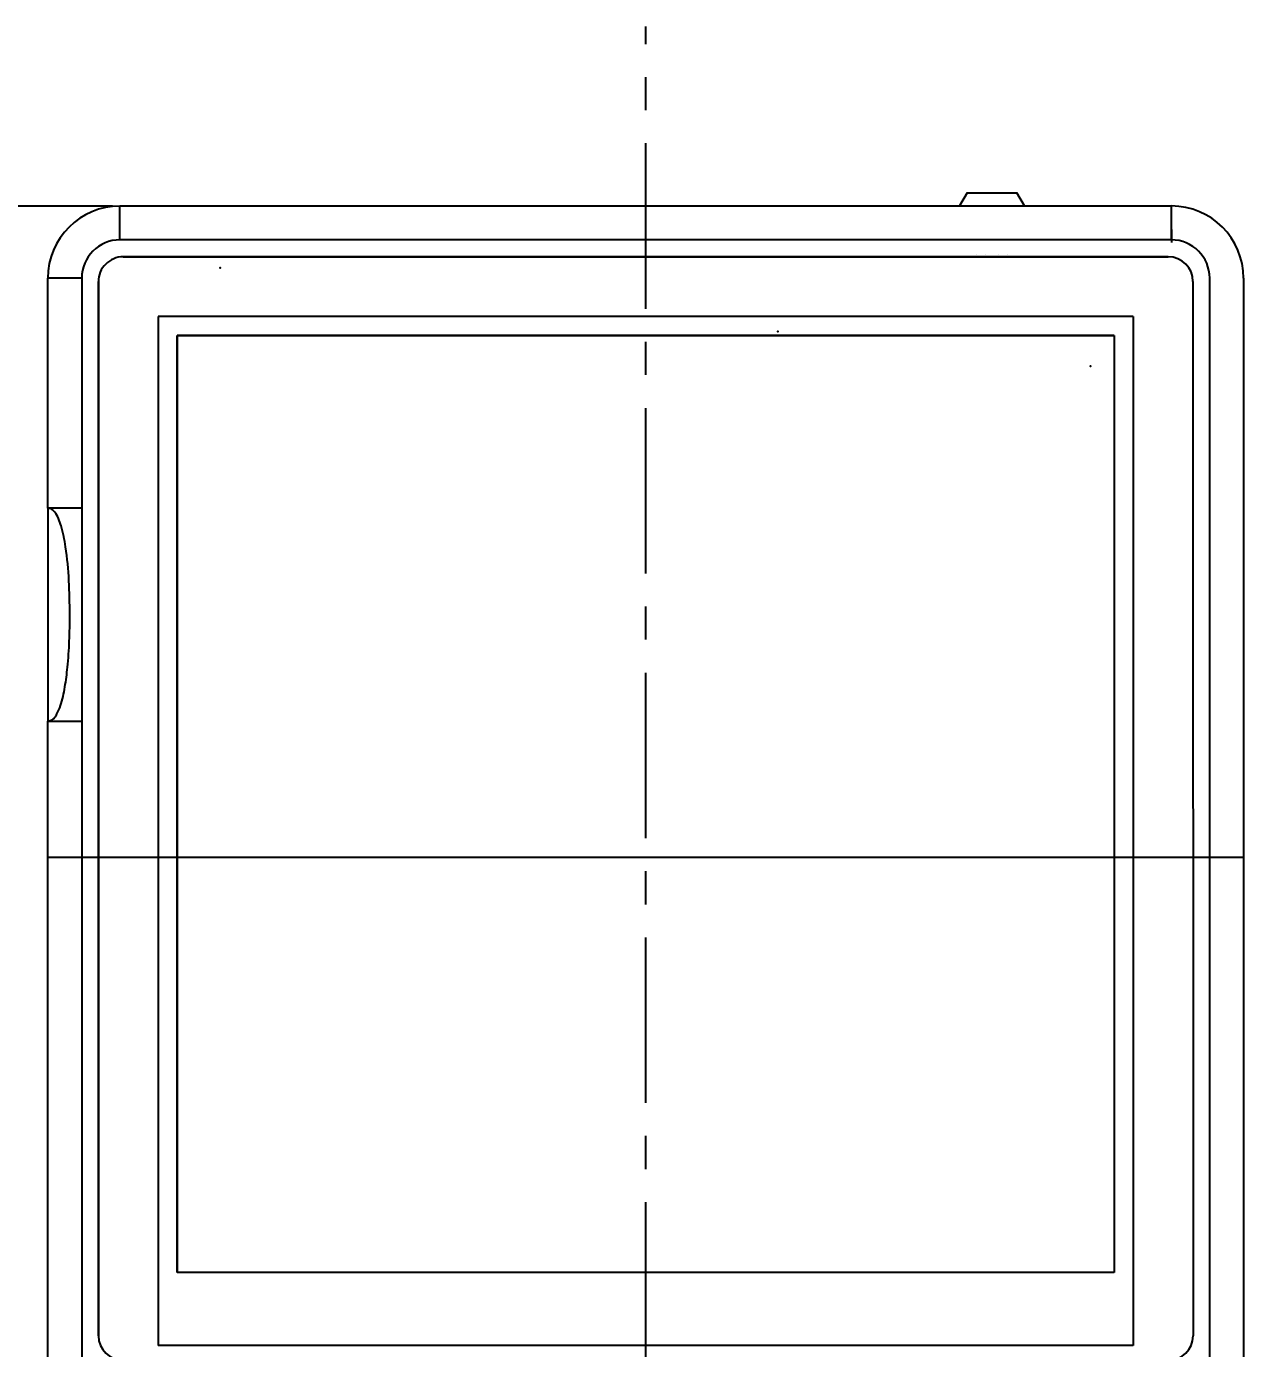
# Model space of a CAD drawing. Header units: inches. Extents: x 101 to 265, y 24 to 241.
# Drawn here: x 171.5 to 265, y 138.5 to 240 of the extents above; entities that cross this region are included whole.
import ezdxf

# ---------------------------------------------------------------- set-up
doc = ezdxf.new("R2010")
doc.units = ezdxf.units.IN
doc.header["$MEASUREMENT"] = 0
doc.linetypes.add('CENTERX2', pattern=[20.32, 12.7, -2.54, 2.54, -2.54])
doc.styles.get("Standard").update_dxf_attribs({"font": 'simsun.ttc'})
doc.dimstyles.new('ISO-25', dxfattribs={"dimtxt": 2.5, "dimasz": 2.5, "dimexe": 1.25, "dimexo": 0.625, "dimtad": 1, "dimtxsty": 'Standard', "dimcen": 2.5, "dimadec": 0, "dimazin": 0, "dimtfac": 1, "dimtmove": 0, "dimatfit": 3, "dimfxl": 1, "dimarcsym": 0})

# ---------------------------------------------------------------- blocks, each defined once
blk = doc.blocks.new('*D21')
at = {"color": 0, "lineweight": -2}
for p, q in [((178.13, 226.24), (106.11, 226.24)), ((108.11, 222.16), (108.11, 158.07)), ((108.11, 86.85), (108.11, 150.94)), ((178.13, 82.77), (106.11, 82.77))]:
    blk.add_line(p, q, dxfattribs=at)
at = {"color": 0}
for points in [[(108.79, 222.16), (107.43, 222.16), (108.11, 226.24)], [(107.43, 86.85), (108.79, 86.85), (108.11, 82.77)]]:
    blk.add_solid(points, dxfattribs=at)
at = {"layer": 'Defpoints', "color": 0}
for p in [(178.13, 226.24), (108.11, 82.77), (178.13, 82.77)]:
    blk.add_point(p, dxfattribs=at)
at = {"color": 0, "insert": (108.11, 154.51), "char_height": 3.5, "attachment_point": 5}
blk.add_mtext('143,47', dxfattribs=at)

msp = doc.modelspace()

# ---------------------------------------------------------------- linework, layer by layer
at = {"color": 7, "linetype": 'CENTERX2'}
for p, q in [((219.066, 35.478), (219.066, 240.028)), ((201.214, 222.345), (214.714, 222.345))]:
    msp.add_line(p, q, dxfattribs=at)
at = {"color": 7, "linetype": 'Continuous', "lineweight": 25}
for p, q in [((243.733, 227.245), (243.156, 226.245)), ((243.733, 227.245), (247.558, 227.245)), ((248.136, 226.245), (247.558, 227.245)), ((178.716, 223.645), (178.716, 226.245)), ((178.716, 226.245), (259.416, 226.245)), ((178.716, 226.245), (181.088, 226.245)), ((259.416, 223.645), (259.416, 226.245)), ((259.416, 223.645), (178.716, 223.645)), ((178.961, 222.341), (259.171, 222.344)), ((244.447, 222.484), (244.447, 222.494)), ((245.144, 222.494), (245.145, 222.484)), ((246.147, 222.484), (246.147, 222.494)), ((246.844, 222.494), (246.845, 222.484)), ((175.778, 220.715), (173.178, 220.714)), ((173.18, 203.044), (173.178, 220.714)), ((175.778, 220.715), (175.78, 203.044)), ((177.064, 139.521), (177.061, 220.441)), ((261.071, 220.444), (261.074, 139.524)), ((262.353, 96.807), (262.353, 220.706)), ((264.953, 220.706), (264.953, 96.807)), ((183.101, 216.301), (255.031, 216.304)), ((183.103, 144.371), (183.101, 216.301)), ((255.031, 216.304), (255.033, 144.374)), ((173.18, 203.044), (173.181, 186.704)), ((175.78, 203.044), (173.18, 203.044)), ((175.78, 203.044), (175.78, 186.704)), ((173.18, 186.704), (175.78, 186.704)), ((173.18, 96.807), (173.18, 186.704)), ((175.78, 186.704), (175.78, 96.808)), ((255.033, 144.374), (183.103, 144.371))]:
    msp.add_line(p, q, dxfattribs=at)
at = {"color": 7, "linetype": 'Continuous'}
for p, q in [((259.416, 224.445), (259.416, 223.445)), ((259.171, 222.344), (178.961, 222.341)), ((177.061, 220.441), (177.064, 139.521)), ((261.071, 220.444), (261.074, 139.524)), ((256.481, 217.754), (181.651, 217.751)), ((181.651, 217.751), (181.654, 138.771)), ((256.481, 217.754), (256.484, 138.774)), ((255.031, 216.304), (183.101, 216.301)), ((183.101, 216.301), (183.103, 144.371)), ((255.031, 216.304), (255.033, 144.374)), ((255.033, 144.374), (183.103, 144.371)), ((256.484, 138.774), (181.654, 138.771))]:
    msp.add_line(p, q, dxfattribs=at)
msp.add_line((173.18, 176.254), (264.953, 176.254))
at = {"color": 7, "linetype": 'Continuous', "lineweight": 25}
for centre, radius, start, end in [((178.716, 220.707), 5.537, 90, 179.92797), ((259.415, 220.707), 5.538, 359.99279, 89.99279), ((178.716, 220.707), 2.937, 90, 179.86064), ((259.415, 220.707), 2.938, 359.99279, 89.98641), ((178.961, 220.441), 1.9, 90.002, 180.002), ((259.171, 220.444), 1.9, 0.002, 90.002), ((178.964, 139.521), 1.9, 180.002, 270.002), ((259.174, 139.524), 1.9, 270.002, 0.002)]:
    msp.add_arc(centre, radius, start, end, dxfattribs=at)
at = {"color": 7, "linetype": 'Continuous'}
for centre, start, end in [((178.961, 220.441), 90.002, 180.002), ((259.171, 220.444), 0.002, 90.002), ((178.964, 139.521), 180.002, 270.002), ((259.174, 139.524), 270.002, 0.002)]:
    msp.add_arc(centre, 1.9, start, end, dxfattribs=at)
at = {"color": 7, "linetype": 'Continuous', "lineweight": 25}
for points, knots in [([(174.87, 194.874), (174.857, 195.741), (174.83, 197.479), (174.651, 199.491), (174.412, 200.89), (174.235, 201.626), (174.012, 202.265), (173.76, 202.717), (173.493, 202.969), (173.244, 203.053), (173.204, 203.047), (173.18, 203.044)], [0, 0, 0, 0, 0.2626334, 0.5266635, 0.6102992, 0.6945642, 0.7578816, 0.821915, 0.8646894, 0.9173408, 1, 1, 1, 1]), ([(173.18, 186.704), (173.199, 186.702), (173.232, 186.699), (173.455, 186.758), (173.685, 186.951), (173.936, 187.32), (174.165, 187.889), (174.355, 188.594), (174.544, 189.577), (174.721, 190.996), (174.846, 192.851), (174.862, 194.199), (174.87, 194.874)], [0, 0, 0, 0, 0.0733279, 0.1281108, 0.1703713, 0.2125721, 0.2870326, 0.3621733, 0.4374789, 0.5917412, 0.7955516, 1, 1, 1, 1])]:
    msp.add_open_spline(points, degree=3, knots=knots, dxfattribs=at)
at = {"color": 7, "linetype": 'Continuous'}
for p in [(201.214, 222.345), (214.714, 222.345), (186.414, 221.499), (229.214, 216.607), (253.214, 213.957)]:
    msp.add_point(p, dxfattribs=at)

# ---------------------------------------------------------------- dimensions: what is measured, and where the dimension line sits
dim = msp.add_linear_dim(base=(108.1101, 82.7701), p1=(178.1263, 226.2447), p2=(178.1263, 82.7701), angle=90, dimstyle='ISO-25', override={"dimtxt": 3.5, "dimasz": 4.08, "dimexe": 2, "dimexo": 0, "dimgap": 1.524, "dimtih": 1, "dimtoh": 1, "dimzin": 0, "dimadec": 2, "dimtzin": 0})
dim.commit()
dim.dimension.update_dxf_attribs({"geometry": '*D21', "text_midpoint": (108.1101, 154.5074)})

doc.saveas('drawing.dxf')
